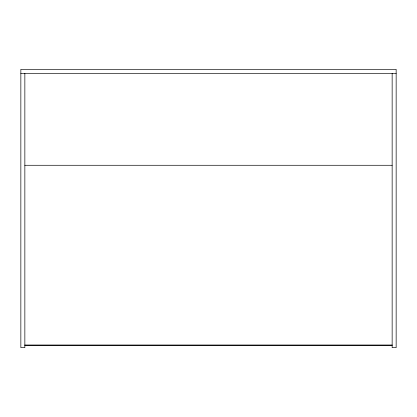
<?xml version="1.0" encoding="UTF-8"?>
<svg xmlns="http://www.w3.org/2000/svg" width="417" height="417" viewBox="0 0 417 417"><rect width="100%" height="100%" fill="white"/><g stroke="black" fill="none" stroke-linecap="round" stroke-linejoin="round"><path stroke-width="0.63" d="M20.85 73.434L396.15 73.434M24.853 165.278L392.147 165.278M24.853 345.015L392.147 345.015M24.853 345.615L392.147 345.615M392.147 73.434L392.147 347.669L396.15 347.669L396.15 69.331L20.85 69.331L20.85 347.669L24.853 347.669L24.853 73.434"/></g></svg>
